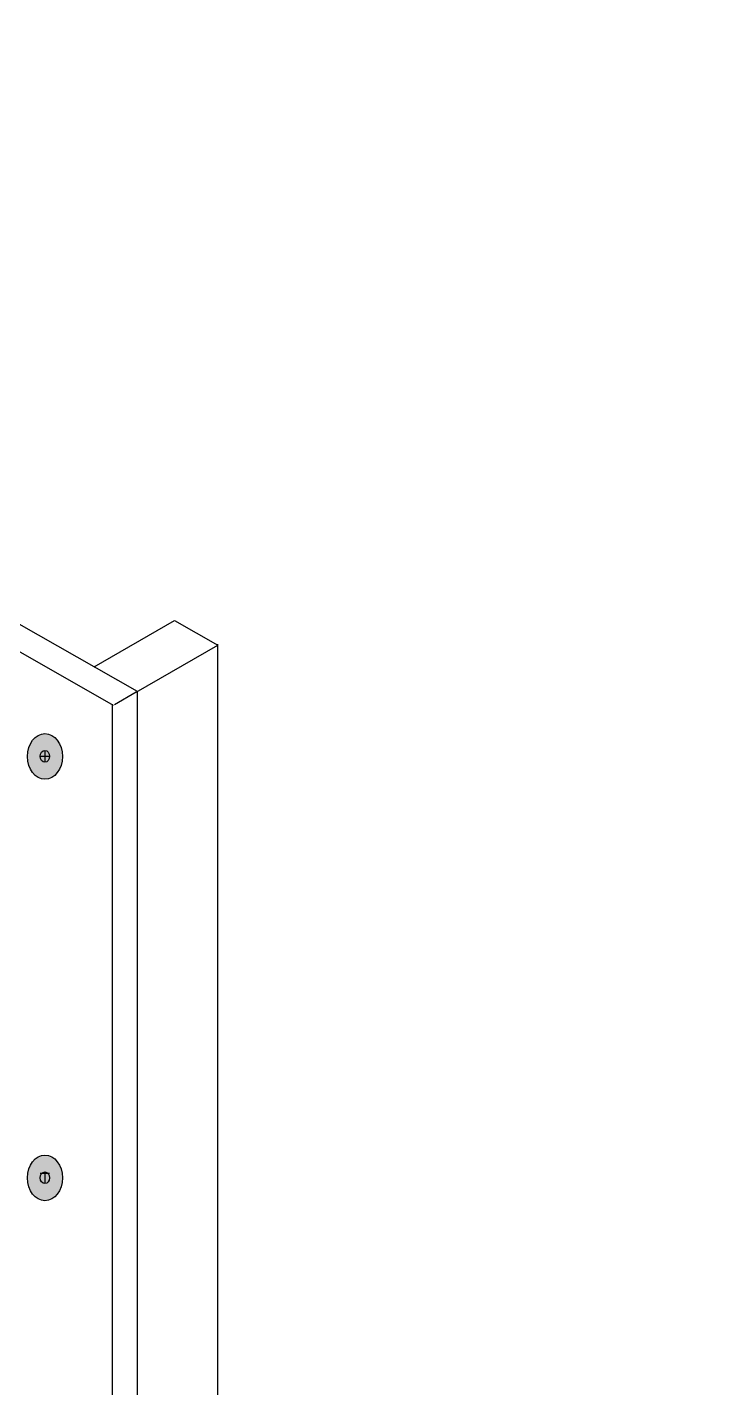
# Model space of a CAD drawing. Header units: inches. Extents: x -20.8 to 74.7, y -53.7 to 19.1.
# Drawn here: x 9.517 to 11.528, y -27.158 to -23.206 of the extents above; entities that cross this region are included whole.
import ezdxf

# ---------------------------------------------------------------- set-up
doc = ezdxf.new("R2010")
doc.units = ezdxf.units.IN
doc.header["$MEASUREMENT"] = 0
doc.layers.add('G-ANNO-TTLB', color=7, linetype='Continuous', lineweight=0)
doc.layers.add('TYVEK', color=7, linetype='Continuous', lineweight=0)

# ---------------------------------------------------------------- blocks, each defined once
blk = doc.blocks.new('Block_315')
at = {"layer": 'TYVEK', "true_color": 0x003b71, "transparency": 33554687}
h = blk.add_hatch(color=156, dxfattribs=at)
h.dxf.hatch_style = 2
edge = h.paths.add_edge_path()
edge.add_ellipse((9.5686, -25.3241), major_axis=(0, 0.0664), ratio=0.766948, start_angle=0, end_angle=360)
at = {"layer": 'TYVEK', "color": 252, "lineweight": 25, "true_color": 0x838484}
for p, q in [((9.5551, -25.3237), (9.5821, -25.3237)), ((9.5686, -25.3065), (9.5686, -25.3408))]:
    blk.add_line(p, q, dxfattribs=at)
at = {"layer": 'TYVEK', "color": 18, "lineweight": 25, "true_color": 0x000000}
blk.add_ellipse((9.5686, -25.3241), major_axis=(0, 0.0664), ratio=0.766948, dxfattribs=at)
at = {"layer": 'TYVEK', "color": 252, "lineweight": 25, "true_color": 0x838484}
blk.add_ellipse((9.5686, -25.3237), major_axis=(0, 0.0171), ratio=0.788846, dxfattribs=at)
blk = doc.blocks.new('Block_318')
at = {"layer": 'TYVEK', "true_color": 0x003b71, "transparency": 33554687}
h = blk.add_hatch(color=156, dxfattribs=at)
h.dxf.hatch_style = 2
edge = h.paths.add_edge_path()
edge.add_ellipse((9.5686, -26.5484), major_axis=(0, 0.0664), ratio=0.766948, start_angle=0, end_angle=360)
at = {"layer": 'TYVEK', "color": 252, "lineweight": 25, "true_color": 0x838484}
for p, q in [((9.5551, -26.5345), (9.5821, -26.5345)), ((9.5686, -26.5309), (9.5686, -26.5651))]:
    blk.add_line(p, q, dxfattribs=at)
at = {"layer": 'TYVEK', "color": 18, "lineweight": 25, "true_color": 0x000000}
blk.add_ellipse((9.5686, -26.5484), major_axis=(0, 0.0664), ratio=0.766948, dxfattribs=at)
at = {"layer": 'TYVEK', "color": 252, "lineweight": 25, "true_color": 0x838484}
blk.add_ellipse((9.5686, -26.548), major_axis=(0, 0.0171), ratio=0.788846, dxfattribs=at)
blk = doc.blocks.new('Block_314')
at = {"layer": 'TYVEK'}
for name in ['Block_315', 'Block_318']:
    blk.add_blockref(name, (0, 0), dxfattribs=at)

msp = doc.modelspace()

# ---------------------------------------------------------------- hatches: boundary and pattern name
at = {"layer": 'G-ANNO-TTLB', "true_color": 0xb9529f, "transparency": 33554687}
h = msp.add_hatch(color=233, dxfattribs=at)
edge = h.paths.add_edge_path()
edge.add_spline(control_points=[(19.8832, -53.7487), (19.8832, -53.7487), (-20.8169, -53.7487), (-20.8169, -53.7487), (-20.8169, -53.7487), (-20.8169, -19.6134), (-20.8169, -19.6134), (-20.8169, -19.6134), (19.8832, -19.6134), (19.8832, -19.6134), (19.8832, -19.6134), (19.8832, -53.7487), (19.8832, -53.7487)], knot_values=[0, 0, 0, 0, 1, 1, 1, 2, 2, 2, 3, 3, 3, 4, 4, 4, 4], degree=3, periodic=0)
edge = h.paths.add_edge_path()
edge.add_spline(control_points=[(-20.6918, -19.7385), (-20.6918, -19.7385), (-20.6918, -53.6237), (-20.6918, -53.6237), (-20.6918, -53.6237), (19.7581, -53.6237), (19.7581, -53.6237), (19.7581, -53.6237), (19.7581, -19.7385), (19.7581, -19.7385), (19.7581, -19.7385), (-20.6918, -19.7385), (-20.6918, -19.7385)], knot_values=[0, 0, 0, 0, 1, 1, 1, 2, 2, 2, 3, 3, 3, 4, 4, 4, 4], degree=3, periodic=0)
edge.add_line((-20.6918, -19.7385), (-20.6918, -19.7385))

# ---------------------------------------------------------------- linework, layer by layer
at = {"layer": 'G-ANNO-TTLB'}
for points in [[(19.8832, -53.7487), (19.8832, -53.7487), (-20.8169, -53.7487), (-20.8169, -53.7487), (-20.8169, -53.7487), (-20.8169, -19.6134), (-20.8169, -19.6134), (-20.8169, -19.6134), (19.8832, -19.6134), (19.8832, -19.6134), (19.8832, -19.6134), (19.8832, -53.7487), (19.8832, -53.7487)], [(-20.6918, -19.7385), (-20.6918, -19.7385), (-20.6918, -53.6237), (-20.6918, -53.6237), (-20.6918, -53.6237), (19.7581, -53.6237), (19.7581, -53.6237), (19.7581, -53.6237), (19.7581, -19.7385), (19.7581, -19.7385), (19.7581, -19.7385), (-20.6918, -19.7385), (-20.6918, -19.7385)]]:
    msp.add_open_spline(points, degree=3, knots=[0, 0, 0, 0, 1, 1, 1, 2, 2, 2, 3, 3, 3, 4, 4, 4, 4], dxfattribs=at)
at = {"layer": 'TYVEK', "color": 2, "lineweight": 25, "true_color": 0xf5eb12}
for p, q in [((9.8371, -25.1357), (6.1027, -23.0033)), ((9.8335, -25.1377), (9.7703, -25.1743)), ((9.8371, -31.7092), (9.8371, -25.1332))]:
    msp.add_line(p, q, dxfattribs=at)
at = {"layer": 'TYVEK', "color": 18, "lineweight": 25, "true_color": 0x000000}
for p, q in [((9.7678, -25.1764), (6.0334, -23.044)), ((9.7641, -25.1719), (9.7641, -31.7479))]:
    msp.add_line(p, q, dxfattribs=at)
at = {"layer": 'TYVEK', "color": 33, "lineweight": 25, "true_color": 0xcb9865}
for p, q in [((9.8335, -25.1377), (10.0704, -25.0006)), ((10.0705, -31.5742), (10.0705, -24.9982))]:
    msp.add_line(p, q, dxfattribs=at)
msp.add_lwpolyline([(9.8371, -25.1357), (9.712, -25.064), (9.9454, -24.9289), (10.0704, -25.0006)], dxfattribs=at)

# ---------------------------------------------------------------- block references
at = {"layer": 'TYVEK'}
msp.add_blockref('Block_314', (0, 0), dxfattribs=at)

doc.saveas('drawing.dxf')
